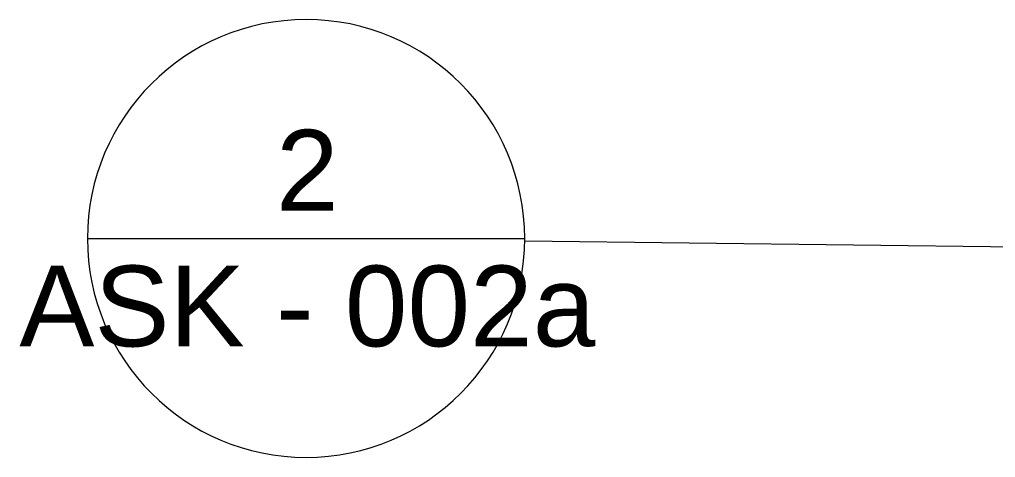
# Model space of a CAD drawing. Header units: inches. Extents: x 94 to 2128, y -110 to 279.
# Drawn here: x 1064.9 to 1118.5, y 218.4 to 242.4 of the extents above; entities that cross this region are included whole.
import ezdxf

# ---------------------------------------------------------------- set-up
doc = ezdxf.new("R2010")
doc.units = ezdxf.units.IN
doc.header["$MEASUREMENT"] = 0
doc.layers.add('A-ANNO-SYMB', color=150, linetype='Continuous', lineweight=9)
doc.styles.add('Arial', font='arial.ttf', dxfattribs={"height": 4.425898})

# ---------------------------------------------------------------- blocks, each defined once
blk = doc.blocks.new('Section - Callout Head-19020-Section - North_South - Looking East - Kitchen _ Stair _ Garage')
at = {"layer": 'A-ANNO-SYMB'}
blk.add_line((-592.362, 230.355), (-568.362, 230.355), dxfattribs=at)
for start, end in [(0, 180), (180, 360)]:
    blk.add_arc((-580.362, 230.355), 12, start, end, dxfattribs=at)

msp = doc.modelspace()

# ---------------------------------------------------------------- linework, layer by layer
at = {"layer": 'A-ANNO-SYMB'}
msp.add_line((1955.00543, 219.77256), (1092.64851, 230.20941), dxfattribs=at)

# ---------------------------------------------------------------- block references
msp.add_blockref('Section - Callout Head-19020-Section - North_South - Looking East - Kitchen _ Stair _ Garage', (1661.01157, 0), dxfattribs=at)

# ---------------------------------------------------------------- texts
at = {"layer": 'A-ANNO-SYMB', "attachment_point": 2, "line_spacing_factor": 0.938532, "style": 'Arial'}
for s, insert, char_height, width in [('2', (1080.7186, 236.30903), 4.4259, 4.104), ('ASK - 002a', (1080.7186, 228.86785), 4.425898, 37.692)]:
    msp.add_mtext(s, dxfattribs=dict(at, insert=insert, char_height=char_height, width=width))

doc.saveas('drawing.dxf')
